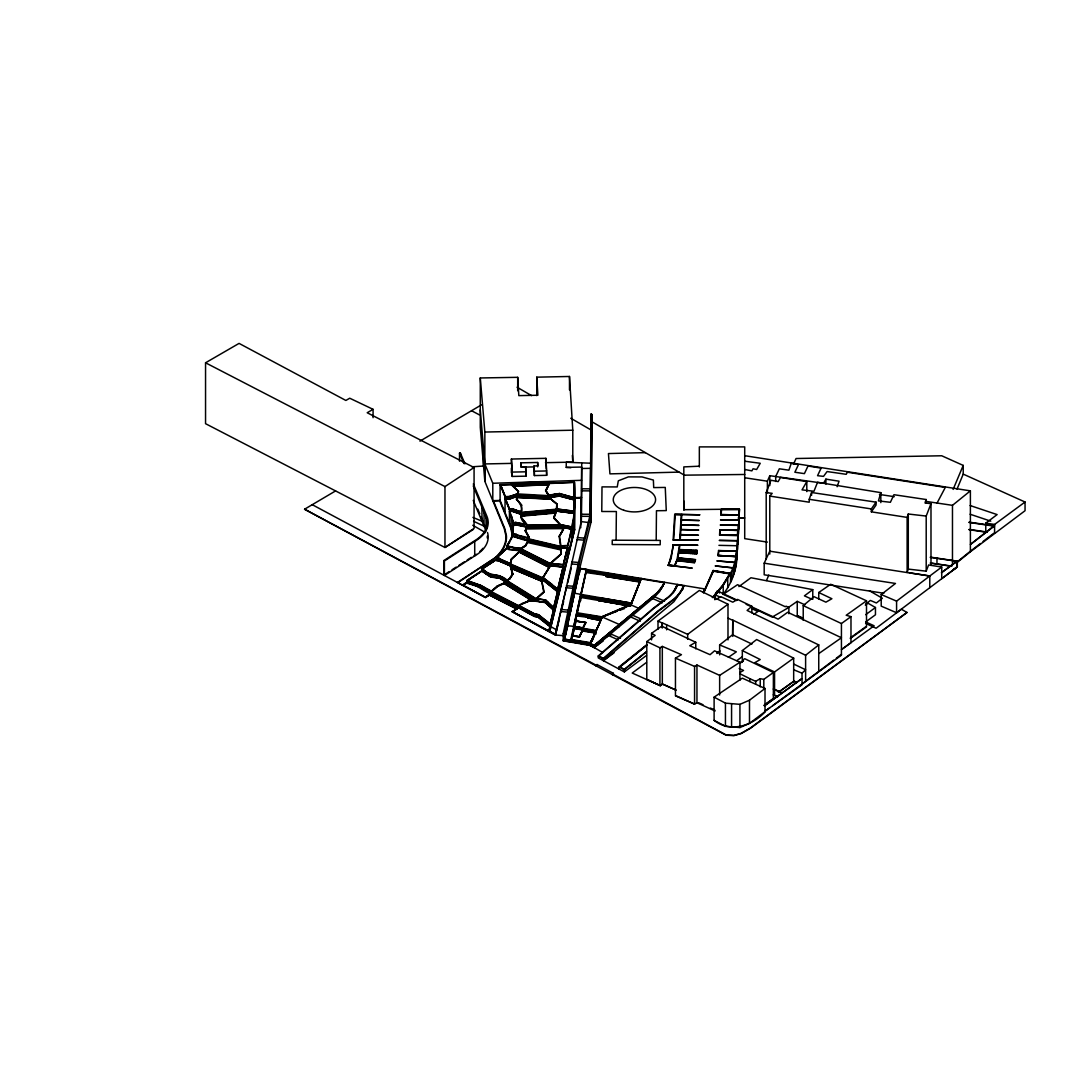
<?xml version="1.0" encoding="UTF-8"?>
<svg xmlns="http://www.w3.org/2000/svg" width="1079" height="1079" viewBox="0 0 1079 1079"><rect width="100%" height="100%" fill="white"/><g stroke="black" fill="none" stroke-linecap="round" stroke-linejoin="round"><path stroke-width="1.5" d="M459.519 461.205L459.519 453.153L460.409 453.086L464.928 463.862M517.556 496.124L550.196 497.999L517.731 495.517L516.868 499.28L521.656 505.188L521.211 512.377L556.332 509.194L556.845 504.109L548.591 497.325L548.591 495.382L559.462 493.71L574.311 497.716L574.446 482.205L549.305 483.041L545.542 490.608L548.591 495.652L517.893 493.939L518.54 491.431L511.392 484.296L511.392 483.109L549.305 481.841L549.305 483.041M557.196 504.055L556.751 509.032L573.853 511.23L573.947 499.793L559.421 495.868L549.171 497.446L557.196 504.311L549.171 497.446M595.392 632.699L582.498 630.5L595.392 632.699L601.812 616.824L630.675 604.402L640.36 581.041L606.074 575.377L605.885 576.038M600.936 620.115L601.232 619.467L588.015 617.916L600.936 620.546L588.015 617.916M749.878 681.591L742.325 678.151L714.109 697.155L714.109 720.354L725.439 726.342L739.938 727.543L749.487 723.402L765.011 711.681L765.011 688.483L749.878 681.591L749.878 678.691L740.127 673.862M755.664 684.234L755.664 681.335L760.236 678.691L763.811 679.379L773.373 672.487L744.712 658.703L742.514 660.254L743.512 660.766L739.803 663.302M600.221 621.963L589.984 643.516L594.178 645.674L657.205 592.87L664.098 583.658L659.525 591.656L654.697 596.876L594.273 647.629L589.984 645.431L563.225 640.818L563.225 633.562L578.883 560.905L590.132 514.899L591.063 414.012L591.939 414.525L591.939 421.781L591.022 522.196L579.733 568.296L564.088 640.966L564.088 633.71L579.733 561.04L591.022 514.939L591.939 414.525M564.465 635.747L555.496 635.018L581.257 521.602L581.675 467.059L566.232 467.369L566.273 462.244L590.604 463.215M581.298 516.301L590.186 516.328L590.402 488.827L590.564 468.326L581.675 468.502M573.853 513.321L573.812 517.785L571.56 526.97L560.406 524.677L554.093 517.785L556.602 511.109L573.853 513.321L556.602 511.109M574.446 482.205C576.51 501.33 572.706 519.808 571.857 538.569M549.157 631.62L574.163 529.128L574.311 499.658L559.462 495.652L548.591 497.325M574.163 529.128L574.446 497.662L581.554 497.432L581.325 523.248M566.88 586.018L555.119 634.385L549.724 631.498L574.689 529.438L574.986 497.958L581.015 497.756L574.986 497.958M580.745 527.739L581.015 497.756M581.554 497.716L581.729 463.39M590.887 448.001L591.063 414.012M616.082 540.228L616.365 511.54L601.772 511.5L602.001 486.885L617.242 486.939L618.321 480.802L628.369 476.891L642.059 476.931L653.375 480.074L653.712 487.6L665.257 487.425L666.269 510.596L656.464 510.745L656.194 540.39L612.265 540.201L612.198 544.517L660.186 544.76L660.267 540.417L656.194 540.39M657.205 592.87L661.333 588.46L664.475 582.282L664.098 583.658M659.282 590.955L661.333 588.46M661.09 588.662L662.857 586.072M662.627 586.221L663.882 583.537M513.388 526.12L512.943 532.082M739.115 509.221L721.5 509.49L721.19 514.454L738.764 515.088L739.115 509.221L739.102 523.989M664.111 582.795L663.882 583.941M673.134 540.053L698.14 539.932L673.134 540.053L674.712 514.332L699.705 514.804L674.712 514.332M681.834 514.305L680.242 539.608M718.924 545.34L737.186 545.745L737.173 554.646M736.566 600.531L723.213 594.327C732.628 581.959 738.076 566.448 736.849 550.816L718.574 550.668L736.849 551.072L737.834 535.575L719.558 535.184L719.868 529.802L738.157 530.18L738.157 539.136M737.834 544.275L739.102 515.29L720.826 514.912L721.163 509.288L739.466 509.207L736.849 559.772M739.466 509.221L739.102 515.034L720.826 514.912M509.436 523.369L509.436 509.558L512.066 508.897L520.887 512.026C525.959 506.388 507.764 490.163 521.656 505.188M520.833 514.17L512.012 511.298L509.841 511.621L512.012 511.041L520.833 514.17C520.213 527.564 538.61 524.812 512.889 522.668L513.226 534.537M521.063 515.317L521.44 510.367M556.831 507.858L553.729 518.082L560.149 524.839L527.172 525.055L520.887 517.138L521.13 513.982L512.039 510.812L509.436 511.5L512.741 521.359L512.943 534.752M520.887 517.138L520.995 515.722L555.604 512.579L553.729 518.082M730.537 582.377L730.537 573.421L713.017 570.535L730.537 573.677L734.084 565.221L736.107 556.724L717.899 555.429L736.107 556.467L736.849 550.816M717.899 555.698L718.574 550.411M513.334 528.98C508.681 537.49 523.612 534.685 528.373 538.273L528.872 537.355L525.163 530.504L528.872 537.625L528.373 538.273M595.905 634.128L596.323 630.541L602.122 616.959L630.972 604.537L641.29 578.452L630.972 604.874L602.122 617.269L590.388 643.704L571.115 640.643L586.639 569.429L581.028 594.286L580.731 600.666M672.783 545.043L697.668 545.259L672.783 545.043C674.483 547.404 664.205 578.074 670.855 558.018M678.772 552.893L679.891 545.07M580.691 594.462L573.569 627.438M574.527 592.978L580.03 568.566L586.302 569.604L570.683 640.225L564.492 639.186L567.5 625.28L567.419 626.009M573.772 626.306L567.46 625.793L574.473 593.194M570.4 612.144L580.03 568.566M570.966 642.153L575.404 620.897L585.91 622.637L575.404 620.897M549.184 566.934L519.228 551.814L520.577 550.654L511.271 559.165L510.286 563.616L499.321 558.652L497.662 556.845L505.916 549.373M553.729 517.812L560.149 524.583L560.149 526.512L571.857 528.926L567.743 545.731L571.465 529.061L560.918 526.889L563.454 529.816L560.729 526.417L526.903 526.633L525.163 530.774M567.352 548.078L563.238 564.883L567.473 547.808L560.945 548.28L567.352 547.822M563.13 566.974L557.749 589.269L543.101 577.494L550.6 565.477L563.13 566.974L557.749 589.269M563.535 572.571L563.535 564.87L567.743 547.673L560.581 548.092L528.278 540.363L525.702 545.124L521.022 548.375L509.221 546.932L507.238 545.785L509.747 542.117M553.662 607.598L557.6 591.535L542.818 579.895L541.941 581.541L544.086 591.858L536.829 598.683L545.812 600.113L553.662 607.598L553.662 610.431M557.964 595.311L557.964 589.552L563.535 566.812L550.371 565.248L542.697 577.791L510.556 563.993L511.608 559.205L519.296 551.544M557.6 591.535L553.662 607.855L548.092 602.635L548.092 604.55L553.945 609.837L550.384 626.333L556.67 629.961M553.554 609.959L550.169 624.134L553.554 609.959L545.34 602.379C520.091 599.546 524.246 599.506 545.583 602.203L548.092 604.55M553.945 611.753L553.945 607.922L557.964 591.481L542.697 579.463L542.697 577.535L551.895 584.292M550.007 626.386L548.901 631.202L550.007 626.386L538.151 616.986L534.402 616.19L518.77 607.706L512.174 611.793L555.496 635.018L559.327 619.076M567.352 555.82L567.365 552.556M549.724 631.498L574.689 529.438M567.675 582.781L571.236 568.228M561.35 610.822L563.643 601.462M563.225 640.818L563.589 639.348M565.221 636.313L567.972 625.092M576.685 614.99L580.731 597.442L630.675 605.845L640.872 578.384L640.616 579.949L606.25 573.799M575.404 621.153L576.685 614.922L601.232 619.036L601.812 616.824L616.999 611.307M574.406 626.71L575.7 621.153L585.465 622.529L582.835 628.099L574.406 626.44L582.835 627.843M570.966 641.749L571.115 641.074L590.348 644.244L589.984 645.013L570.966 641.749L589.984 644.959M574.298 628.302L572.571 635.652L574.298 628.302L582.647 629.691L579.275 636.758L582.795 629.907M575.404 624.04L576.537 619.373M511.257 568.107L541.591 581.122L511.257 568.04L512.822 574.433L510.556 565.666L499.091 560.756L497.271 558.76L497.257 556.818L506.82 547.768L506.82 545.826L510.799 539.325L512.066 535.737L512.903 524.812L515.802 524.394L527.172 526.727L527.172 524.785L520.887 516.868M525.702 545.124L528.157 540.606L512.363 535.98L507.238 545.785M512.363 535.98L511.136 539.635M516.49 499.564L517.421 496.03L509.612 498.822L505.485 498.957L509.679 509.531L505.485 498.957M517.731 495.099L548.591 496.138L549.4 497.985M517.205 496.799L516.868 499.28M766.198 559.34L766.198 492.644L770.972 480.236L778.148 481.612L780.535 477.471L806.795 481.612L802.021 489.879L813.971 491.255L817.545 482.3L880.828 492.644L878.441 500.912L890.377 502.288L893.965 494.708L926.2 499.537L926.2 502.868M676.884 560.433L679.5 545.273L673.107 545.246L671.205 558.045L668.548 565.194L674.537 565.922L676.884 560.163L674.537 565.922M677.99 557.843L695.591 559.583L694.525 562.806L677.153 560.662L677.963 557.776M606.25 574.271L606.438 573.178L664.138 582.714M640.117 582.12L605.885 576.469L606.074 575.377L586.329 572.598M631.175 604.173L599.384 598.912L599.56 597.82L631.431 603.094L630.932 604.82L580.731 596.539L630.932 604.766M630.932 605.252L599.196 600.005L599.007 600.679L630.675 605.912M599.384 598.912L599.56 597.82M627.506 605.818L599.196 600.49M714.338 595.311L722.755 585.465L729.863 573.637L713.394 570.926L703.805 592.749L705.1 588.972M769.786 554.08L769.786 496.084L809.223 502.207L809.223 499.307L811.583 492.496L876.054 502.153L876.054 505.053L871.346 511.837L907.129 517.394L908.289 514.009L926.2 516.072L930.988 503.664L925.013 502.976L926.2 499.537M837.129 486.723L839.044 481.207L825.907 479.13L823.52 483.271L769.786 475.691L767.398 481.207L767.398 492.725M908.289 514.009L908.289 569.105L907.102 572.558L769.786 551.18L764.188 563.198L764.188 574.797L883.849 593.261M703.265 592.411L704.641 588.716L703.292 592.627M556.09 510.38L556.332 509.679L521.211 512.862L521.13 513.55L556.09 510.327L556.09 511.513M595.433 665.514L597.065 664.556L595.945 665.797L595.433 665.082L597.065 664.556L613.411 673.336L612.966 674.928L304.561 509.221L595.756 664.974M908.289 569.105L926.2 571.169L928.587 564.964L941.724 567.041L941.724 578.641L957.316 566.947L957.316 561.147L930.489 557.155M590.28 645.579L590.685 644.77M592.169 640.886L596.323 630.541L583.078 628.356L585.91 622.381M957.019 489.138L963.223 474.113L963.223 465.413L941.724 455.77L796.059 458.521L793.402 464.348M766.522 580.515L768.787 575.053M953.108 489.421L963.223 465.413M526.296 527.914L525.527 530.76L527.172 526.727M682.697 588.716L673.957 601.664L603.444 660.699L603.444 658.797L658.406 611.173L673.957 599.492A64.902 37.468 0 0 0 682.737 588.635L684.153 585.533M590.429 645.566L590.388 643.435L596.363 630.797M579.733 572.639L579.733 568.296L705.167 589.013L713.017 570.535M713.394 570.926L705.167 588.743M596.323 630.541L589.984 643.516L589.984 645.431M548.995 483.662L549.305 481.841M548.685 483.648L548.995 482.96L511.999 484.188L548.685 483.581L548.685 484.296M548.361 484.754L548.685 484.066L512.592 485.267L513.186 486.346L548.361 484.7L513.186 485.928M545.92 490.864L549.575 483.23L545.92 490.864L548.806 495.396L559.488 493.75M601.529 618.388L588.594 616.257L588.891 615.232L601.812 617.309M582.835 628.099L585.465 622.785M588.015 618.402L588.311 617.39L576.685 615.893M582.795 629.489L583.078 628.841L595.986 630.972L595.689 631.62L574.001 628.045M572.18 635.801L579.517 637.015L583.078 629.543L583.078 628.086L574.001 626.589M571.115 641.128L590.348 643.826L594.785 634.344M937.071 503.043L945.312 487.411L847.393 472.238L846.206 474.315L827.094 471.55L823.52 476.378L817.545 475.691L821.132 468.111L807.996 466.034L804.408 473.627L794.859 472.238L798.447 464.658L791.285 463.282L788.884 470.174L779.335 468.799L775.693 476.527L775.693 481.463M936.963 558.329L936.963 564.128M674.888 565.962L692.246 568.107L668.09 565.342L668.481 564.357M668.548 565.194L668.832 564.668M714.635 595.271L722.755 585.209L729.863 573.637M713.057 597.631L723.24 585.331L730.537 573.421M563.238 564.627L550.951 563.427L561.255 553.837L550.371 563.562L521.184 548.847L526.012 545.488L528.602 540.498L528.602 538.542L522.519 537.005L522.344 539.392L528.157 540.876M563.063 529.573L559.151 536.519L563.063 529.573L560.149 525.325L527.172 525.54L526.903 527.348M563.454 529.56L559.515 536.29L560.905 545.853L567.675 545.434L567.743 555.375M673.283 592.654L677.315 584.413L675.886 587.542A57.821 33.382 0 0 1 668.184 597.105L653.334 608.246L598.225 655.992L598.225 657.907L624.35 671.907L646.456 655.492M549.993 565.868L549.993 564.668L549.602 566.488M549.211 566.947L549.602 566.259L519.822 551.248M542.332 580.07L542.697 578.277L510.556 564.479L510.799 565.409M550.6 565.477L543.101 577.494M541.591 581.257L542.697 579.463M509.436 578.641C516.14 567.702 510.812 580.219 506.725 579.882C499.779 573.259 488.652 576.726 482.488 568.727L497.19 559.111L497.19 561.026M544.086 591.858L536.29 598.805L506.685 580.421L509.733 579.032L512.822 574.176M871.346 511.837L871.346 508.937L876.054 502.153M521.184 550.519L508.897 549.251L506.928 548.092L497.662 557.101L499.321 558.652M715.013 598.71L715.013 595.5L718.506 591.211M715.013 595.5L718.547 591.157M769.786 496.084L772.173 493.332L766.198 492.644M613.411 673.336L612.319 674.577L726.154 735.231L733.99 735.608L741.219 733.545L750.512 728.244L907.048 612.494L901.383 609.23L876.108 628.248L865.601 623.379M712.275 597.523L714.177 595.756M593.963 647.481L590.388 645.309L594.219 647.333L597.955 644.554L595.433 646.348M769.934 707.635L764.606 711.506L802.021 684.801L802.021 673.202L805.608 669.749L793.672 664.044M841.431 649.639L850.98 642.747L850.98 616.648L841.431 623.541L841.431 655.155L772.604 705.693M519.633 551.369L511.271 559.165M536.29 600.45L536.29 598.535L543.722 591.818L541.591 581.041L511.257 568.525M594.273 645.714L659.525 590.793M550.371 565.248L550.371 563.305L560.891 554.04L560.581 548.092L560.648 548.779L527.955 541.671M497.257 558.747L482.03 568.714L482.03 570.616L466.775 580.502L466.897 583.146C474.194 581.783 489.084 595.756 491.444 593.342L491.377 591.117L497.028 586.194L505.619 582.282M532.055 600.828L504.163 583.496L497.298 586.625L491.444 591.724L518.756 605.791L522.02 603.768L519.255 605.778L534.779 613.924L538.596 614.733L550.169 623.837M518.028 607.868L518.756 606.277L491.444 592.209L490.851 593.868M491.444 592.263L490.851 592.776L518.028 606.789M490.203 594.354L490.851 593.207M716.051 599.411L720.826 596.66L732.776 602.176L737.55 599.411L751.874 606.304L747.1 610.444L818.745 644.918L818.745 671.017M803.221 620.304L803.221 605.616L813.971 596.66L825.907 602.176L831.882 598.724L818.745 592.519L818.745 599.047M657.448 592.735L594.178 645.39L594.273 647.629L602.837 652.579M925.553 501.33L952.474 505.336L970.385 490.851L970.385 551.747L956.318 563.13M909.179 572.801L929.788 575.997L941.724 567.041M957.127 561.93L969.508 551.935M619.13 669.101L619.117 666.889L646.618 644.837M646.928 645.242L619.616 667.159L646.914 644.945M624.35 671.907L624.296 669.371L646.415 651.635M646.429 651.945L624.309 669.681L619.117 666.889M865.763 604.092L870.375 600.437L876.391 602.972L882.366 598.238L869.391 590.739M719.639 654.886L719.639 644.932L732.547 634.776L732.776 620.101L805.608 655.25L818.745 644.918M594.219 647.333L595.257 646.523L594.043 647.44M957.316 566.947L896.582 612.737L881.206 606.142L881.206 594.542L895.476 583.456L764.188 563.198M742.325 662.169L742.325 650.57L756.649 639.537L793.672 658.15L793.672 681.348L778.66 692.192M969.832 551.666L980.433 543.506M983.077 541.469L993.678 533.323M970.385 551.747L1025.05 510.718L1025.05 502.018L963.223 474.113M896.582 612.737L896.582 601.138L929.788 575.997L929.788 587.596M714.109 697.155L725.439 703.144L739.938 704.344L749.487 700.204L765.011 688.483M646.442 662.479L632.213 673.04L660.442 685.691L662.6 684.059L676.209 690.169M969.225 529.411L985.774 531.839L985.774 523.14L997.117 514.589L970.129 505.538M765.186 711.735C752.292 725.789 730.402 733.14 714.109 720.354M833.716 660.146L801.319 684.531M836.319 658.19L841.499 654.279M953.054 569.806L956.938 566.893L956.938 561.093L941.36 572.774L957.316 561.147M687.66 639.227L687.66 634.344L727.988 604.227L699.34 590.429L658.001 621.113L658.001 629.232M717.238 652.849L719.922 650.839M716.928 653.51L719.599 651.514M956.938 561.093L956.709 567.068M953.674 569.672L957.086 567.122M606.722 635.437L606.964 636.92M603.148 641.034L594.178 647.279M603.444 660.699L614.072 652.808M675.548 689.845L662.317 684.113L659.93 685.489L646.793 679.284L646.793 641.587L655.155 635.383L651.568 633.319L661.697 626.171L695.753 642.275L695.753 648.83M812.77 599.317L812.77 589.647L804.408 595.851L812.082 599.29M906.926 612.427L750.256 728.109L741.017 733.383L733.922 735.392L726.315 735.028L613.047 674.254M738.886 586.598L750.944 577.751L812.77 589.647M985.774 523.14L994.582 524.434L1025.05 502.018M865.291 605.103L867.921 603.174L875.46 607.517L875.46 614.774L865.682 621.936L874.125 625.78L841.755 649.356M865.682 614.693L875.46 607.517M736.863 660.591L742.325 656.652M777.123 696.319L774.56 695.146L774.56 671.947L793.672 658.15M850.454 637.797L865.857 626.67M763.811 705.477L773.373 698.585L773.373 672.487M818.745 592.519L830.682 584.252L866.504 600.801L846.206 615.273L850.98 616.648M850.265 638.471L866.504 626.899L866.504 600.801M764.876 704.668L773.495 698.531M662.142 627.83L662.317 622.839L687.66 634.344M753.816 614.41L757.849 611.564L752.198 608.799M740.383 662.776L743.067 660.874M778.337 692.273L794.117 681.146L796.99 682.494M818.745 653.618L841.431 637.756L787.697 612.252L778.148 619.144L746.102 604.267M520.496 549.858L521.184 549.332L550.371 564.047L549.993 564.735L520.496 549.804L520.496 550.991M519.633 551.585L520.496 550.29L549.993 565.153M519.822 550.762L549.575 565.76L519.822 550.816L520.496 550.344M787.333 608.232L797.246 601.367L804.921 604.806M728.392 657.34L736.35 651.837L719.639 644.932M482.488 568.727L497.001 559.205M373.078 409.332L349.731 398.218L345.86 400.457L239.066 343.392L205.549 362.787L205.549 423.683L444.966 547.485L444.966 486.589L474.072 467.517L367.184 412.744L373.078 409.332L373.078 417.681M491.444 593.342L479.548 586.868L467.14 582.7L467.234 580.515L482.003 570.953L490.648 576.726L499.779 578.074L534.874 599.803L533.471 599.884L504.999 582.215L505.849 581.77M482.003 570.953L467.234 580.812L479.764 585.088L467.234 580.515M467.881 581.541L462.365 585.115L457.82 582.66L496.65 556.845A64.7 37.36 0 0 0 502.301 550.25A64.753 37.387 0 0 0 506.442 535.804L504.77 528.508L493.44 500.953L499.685 500.737L510.65 527.712L512.498 536.074M466.775 582.714L462.756 585.317L485.563 597.253L490.446 593.558M466.762 583.038L463.255 585.304L485.563 597.537L312.263 504.689M719.639 695.038L719.639 675.373L739.938 662.263L714.541 650.826L710.076 654.683L689.778 645.728L695.753 642.275M449.269 571.573L443.752 575.134L443.752 560.635L474.099 541.078A45.588 26.328 0 0 0 487.061 519.876L473.249 485.901M487.519 532.513A46.478 26.84 0 0 1 474.72 555.928L444.4 575.485L444.4 560.986L474.72 541.429A46.478 26.84 0 0 0 486.885 516.234L473.317 483.891M452.02 569.793L456.161 567.136M458.926 565.356L464.442 561.795M467.194 560.014L471.334 557.344M457.415 582.458L493.845 558.706A64.241 37.091 0 0 0 505.916 535.804L504.244 528.575L484.849 481.342L480.276 427.257L480.276 377.96L517.691 377.326L518.824 395.629L537.881 395.238L536.749 377.164L569.483 376.477L572.787 430.211L572.787 462.109L545.461 462.675M473.425 529.371L444.966 547.485L474.072 528.413L474.072 467.517M485.55 596.957L490.163 594.084M485.55 597.253L490.203 594.192L517.3 608.138L516.585 609.055L489.488 595.095L485.563 597.537M512.174 611.793L518.756 607.41L518.756 605.494L529.007 600.598M466.897 583.146L479.332 587.03L518.028 607.207L517.3 608.313M518.028 607.261L517.3 607.72L490.203 593.706M518.77 607.706L512.673 611.78L548.901 630.905M304.561 509.221L335.582 490.918M419.96 441.149L481.382 404.908M646.793 641.587L659.93 647.791L662.317 646.415L681.429 654.683L675.454 658.136L675.454 695.834L694.566 704.101L696.953 702.726L715.094 710.994M788.884 613.749L788.884 607.423L772.173 617.08L751.402 607.423M675.454 658.136L694.566 666.404L696.953 665.028L719.639 675.373M739.938 672.487L743.512 670.423L739.196 668.548M506.685 580.151L509.733 579.032M505.849 581.352L506.685 580.907L536.29 599.29L534.874 599.371L505.849 581.284L505.849 582.444L497.028 586.194M522.02 604.065L529.128 601.084L536.236 600.949L545.34 602.662L553.554 610.242M620.047 610.201L624.593 608.543M509.436 509.558L505.039 498.768L509.504 498.619L517.893 495.612L517.893 493.683L509.382 496.745L505.323 496.879L500.548 484.862L505.323 496.623L509.382 496.488L517.569 493.818L518.163 491.471L511.203 484.511L518.54 491.431M505.485 499.226L509.612 499.078L517.421 496.286M509.679 509.275L512.066 508.641L520.887 512.026M545.92 490.594L548.806 495.14L559.488 493.494L573.961 497.662L574.095 482.421L549.575 483.5M549.171 497.702L559.421 496.124L573.947 499.793M512.943 522.87L515.816 522.249M526.633 527.955L526.754 526.862L515.775 524.61L513.267 524.974L513.388 526.39M513.267 525.23L515.775 524.866L526.754 527.118L561.323 527.038L561.323 527.739M521.13 513.982L556.09 510.799L555.847 512.161M521.063 514.602L555.847 511.446L521.063 514.67M521.063 515.088L555.847 511.932M520.995 515.775L555.604 512.633M520.995 516.207L555.604 513.064M567.675 545.704L560.581 546.149L560.648 549.44M471.968 466.802L483.54 466.034L483.554 448.635M699.34 466.195L683.816 466.897L683.816 510.3M480.276 409.858L484.849 463.943L492.793 483.271L581.554 480.317M511.392 483.109L548.995 482.475M513.024 536.074L511.163 527.631L500.103 500.427L500.103 484.673L511.392 484.296M500.548 485.118L511.203 484.768M500.103 484.673L505.039 496.826L509.504 496.677M500.103 500.427L492.793 500.669L492.793 483.271M512.889 522.668L513.226 525.635M645.39 452.654L608.448 453.558L609.932 473.87L679.082 472.116M534.038 465.953L534.375 471.213L546.675 470.957L546.675 475.313L534.375 475.569L534.038 465.953L537.881 465.885L537.652 462.473L520.982 462.824L520.982 467.167L534.321 466.897M480.276 377.96L484.849 432.045L572.787 430.211M520.982 462.824L521.211 466.87L525.635 466.775L525.959 476.163L512.215 476.432L511.392 459.034L545.893 458.332L546.675 470.957M484.849 463.943L511.392 463.39M511.392 459.034L512.215 472.089L525.959 471.806M504.163 583.496L532.055 600.396L533.471 600.315L504.999 582.633M683.816 475.165L744.712 474.477M738.13 518.041L744.712 517.974M526.633 527.307L561.323 527.091M526.633 527.739L561.323 527.51M526.377 528.413L561.903 528.13L563.063 529.843M526.377 528.831L561.903 528.616M739.102 509.679L721.5 509.49M739.466 518.176L743.728 518.163M581.527 488.8L590.402 488.827M581.514 490.851L590.388 490.878M581.325 514.251L590.2 514.278M738.791 520.28L720.516 519.903L738.805 520.065L738.791 528.98M738.468 525.406L720.192 525.028L738.481 525.203L738.468 534.105M681.483 520.145L699.354 520.523L681.483 519.889M681.173 525.028L699.044 525.392L681.173 524.758M738.157 530.436L719.868 529.802M680.876 529.695L698.747 530.072L680.876 529.438M737.348 535.103L719.922 534.995L720.219 530.005L737.78 530.382L737.335 535.562M737.834 535.319L719.599 535.184M680.566 534.833L698.437 535.211L680.566 534.577M737.496 540.808L719.221 540.417L737.51 540.606L737.496 549.508M517.556 496.61L550.196 498.431M517.38 497.217L551.005 499.145M517.38 497.702L551.005 499.091M566.232 467.369L570.858 467.72M577.359 537.558L584.831 538.165M576.86 539.594L584.332 540.201M571.897 561.916L579.369 562.537M571.398 563.953L578.87 564.56M566.435 585.708L573.907 586.315M565.935 587.731L573.408 588.352M560.959 609.487L568.444 610.094M560.473 611.523L567.945 612.13M734.786 562.537L716.834 560.891L734.839 562.334L734.786 571.236M732.992 567.986L715.175 565.922L733.073 567.783L732.992 576.685M550.371 563.305L563.535 564.87M550.6 565.733L563.13 567.23M521.184 548.577L509.045 547.12L508.897 549.508L520.577 550.91M668.548 564.924L674.537 565.666M674.78 565.909L668.09 565.342M509.045 549.063L506.847 547.781C505.201 542.589 518.675 551.436 521.022 548.631L526.012 545.488M556.332 508.924L574.203 511.217M556.332 510.866L574.203 513.159M581.257 521.602L588.648 522.546M744.712 461.219L760.236 463.282L756.649 469.486L753.075 468.799L751.874 470.862L744.712 469.486M512.066 533.781L516.099 534.145M512.066 535.737L528.602 540.498M512.363 536.25L522.344 539.392M969.225 522.155L994.582 525.878L970.385 544.504L993.678 526.066L968.969 522.438M968.969 529.681L987.096 532.352M506.725 580.138L499.968 575.984L490.81 574.635L490.648 577.022L499.779 578.371L506.159 582.336M506.725 579.882L506.685 582.067L499.968 577.899L490.81 576.55L486.373 574.19L486.373 572.275L490.985 574.702L500.157 575.795M879.452 494.465L894.275 496.677M930.3 557.33L957.086 561.323M930.489 562.955L950.936 566.003M930.3 563.13L951.772 566.327M744.712 477.754L767.398 481.207M767.398 542.103L744.712 538.65L744.712 446.895L699.34 446.895L699.34 466.978M809.223 499.307L871.346 508.937M929.788 575.997L907.129 572.49L907.129 517.394M744.712 455.702L970.385 490.851M713.394 571.182L729.863 573.893M580.043 568.849L586.234 569.591M640.36 580.61L586.329 571.627L586.639 570.4L640.616 579.463L606.438 573.664M640.117 581.689L605.885 576.469M574.541 593.248L631.431 603.148M581.028 595.244L631.175 603.687L599.384 598.494M576.995 612.724L601.812 616.824L619.103 624.363L619.103 626.751M576.995 613.695L601.529 617.903L588.594 615.826M595.689 631.62L582.795 629.435L582.795 630.136M574.298 628.571L595.689 632.038M595.392 633.117L582.498 630.986L582.444 630.082M572.571 635.383L579.275 636.489M572.18 635.531L579.517 637.015M571.277 639.483L590.645 642.679M571.277 639.968L590.645 643.165M564.088 639.078L570.966 640.238M563.225 633.562L564.088 633.71M564.479 640.818L570.508 641.857M536.29 598.535L545.812 600.113M527.172 524.785L515.802 522.452L515.802 524.394M560.149 524.583L571.857 526.984M560.918 527.145L571.465 529.061M550.128 624.107L538.381 614.909L534.591 614.099L534.591 616.015L538.381 616.81L550.384 626.333M518.756 605.494L534.779 614.207L538.596 614.733M518.77 607.99L534.402 616.473L538.151 617.282L550.007 626.67M560.608 547.619L528.278 539.945L528.602 539.298L560.581 546.891L560.608 547.619L528.278 539.878L528.278 541.078M527.955 540.957L560.648 548.725M527.955 541.456L560.648 549.211M560.689 549.885L527.631 542.521L527.618 541.604M553.945 607.922L553.433 609.689M970.129 514.238L990.765 521.157M512.039 508.87L521.211 512.12M720.597 597.226L714.811 594.799M793.672 669.749L802.021 673.202M793.672 681.348L796.302 682.441M472.912 517.407L481.962 521.184L481.962 506.685M881.206 594.542L896.582 601.138M497.271 556.831L499.091 558.814L510.556 563.737L510.556 565.666M542.332 578.937L510.799 565.342L510.799 566.542M510.799 565.828L542.332 579.369L541.955 580.677M510.232 565.787L498.822 560.891L510.232 565.787L512.458 574.419M511.028 566.758L541.955 580.03L511.028 566.691L511.028 567.406M511.028 567.176L541.955 580.448M654.697 596.876L664.489 601.138M652.552 598.508L662.344 602.783M788.884 607.423L786.092 606.196L785.31 606.735L737.55 584.683L723.213 594.327L723.24 585.331M658.001 621.113L662.142 622.961M803.383 618.618L797.246 615.866L797.246 601.367M630.675 604.739L638.296 608.151M632.739 615.273L641.047 619.009M630.554 616.891L640.252 621.248M620.465 638.269L610.768 633.926L610.768 635.369M608.583 635.544L618.294 639.887M646.618 679.487L660.442 685.691M675.98 695.766L694.485 704.074M698.626 702.766L703.022 704.749M710.373 708.067L714.784 710.063M749.878 678.691L755.664 681.335M774.56 689.346L782.262 692.866M797.826 615.758L803.45 618.361M737.186 600.14L717.252 590.887L714.864 595.015L714.864 599.762M473.573 521.278L484.039 526.134L484.039 511.635M803.221 605.616L841.431 623.541M774.56 671.947L754.801 662.668L760.236 659.539L742.325 650.57M773.265 689.049L781.924 693.109M773.265 694.849L777.595 696.886M728.163 618.173L732.547 620.277M732.547 634.776L751.928 644.055M519.228 551.76L549.211 567.365M519.228 552.246L549.184 567.352M205.549 362.787L444.966 486.589M479.764 584.791L491.377 591.117M590.388 643.435L594.178 645.39M516.585 608.65L489.488 595.095M471.536 410.721L479.319 414.822M482.003 571.236L490.648 577.022M619.602 666.849L624.296 669.371M598.225 655.992L603.444 658.797M549.724 631.202L555.119 634.385M512.174 611.51L555.496 635.018M518.756 607.41L534.591 616.015M591.939 421.781L684.612 475.313M517.084 387.24L531.583 395.615M570.751 418.234L591.939 430.481L591.939 426.124M472.777 525.271L485.429 532.567M508.897 549.508L506.928 548.092M557.6 591.791L542.818 579.895M557.964 589.552L551.612 584.413L551.612 586.356M548.591 496.192L549.4 496.853L517.731 495.032L517.731 496.232M482.03 568.714L486.642 572.14M482.03 570.616L486.373 574.19M550.384 624.417L549.831 623.932L549.831 625.847M511.999 484.188L512.592 485.496M498.822 561.147L497.001 558.922L497.001 560.837M525.527 530.504L529.249 537.355L528.602 538.812L560.581 546.406L559.151 536.263M459.519 453.153L463.876 463.525M477.835 509.167L479.777 513.793M481.072 516.868L483.014 521.494M484.296 524.569L486.238 529.196M473.249 500.4L486.022 530.855L486.022 516.355M509.841 511.621L513.091 521.602M513.226 522.883L511.513 515.978M525.959 476.163L525.635 466.775M572.383 455.392L572.787 462.109M546.284 468.987L545.893 458.332M546.473 472.143L546.675 475.313M560.945 548.28L561.255 554.093M684.194 501.29L684.288 509.693L721.163 509.288M994.582 524.434L994.582 533.134M952.474 505.336L952.474 564.776M930.988 503.664L930.988 565.369M926.2 516.072L926.2 571.169M880.828 492.644L880.828 502.639M825.907 479.13L825.907 484.08M811.583 492.496L811.583 495.396M806.795 481.612L806.795 491.619M805.608 655.25L805.608 681.348M769.786 475.691L769.786 485.563M763.811 679.379L763.811 689.171M760.236 678.691L760.236 686.851M751.874 606.304L751.874 612.832M749.487 700.204L749.487 723.402M739.938 662.263L739.938 680.296M739.938 704.344L739.938 727.543M736.107 556.467L736.107 565.423M735.918 558.18L735.918 566.88M734.084 565.221L734.084 573.92M732.776 620.101L732.776 636.408M731.575 703.656L731.575 726.855M731.346 572.153L731.346 580.853M727.988 604.227L727.988 639.941M727.732 578.695L727.732 587.664M725.439 703.144L725.439 726.342M719.396 590.024L719.396 593.018M696.953 665.028L696.953 702.726M694.566 666.404L694.566 704.101M682.737 588.621L682.697 589.458M679.231 549.521L697.209 550.317L696.899 553.851L678.772 552.637L677.99 557.573M677.234 560.473L674.888 565.706M666.633 624.97L666.633 629.839M662.317 622.839L662.317 627.708M662.317 646.415L662.317 684.113M659.93 647.791L659.93 685.489M651.568 633.319L651.568 639.874M599.196 600.005L599.007 601.111M591.022 514.939L591.022 522.196M588.891 615.664L588.594 616.257M569.483 376.477L569.483 389.91M559.488 493.494L559.462 495.652M550.196 497.945L550.196 498.646M548.402 602.527L545.583 600.288L545.583 602.203M538.381 614.909L538.381 616.81M537.652 462.473L537.652 466.829M536.749 377.164L536.749 395.629M534.874 599.317L534.874 600.477M534.375 471.213L534.375 475.569M533.471 600.504L504.999 582.147L504.999 582.835M532.055 600.342L532.068 601.03M529.128 601.084L521.777 603.62M522.708 536.829L515.951 534.334L515.951 536.276M521.022 548.375L521.184 549.386M517.691 377.326L517.691 390.76M517.421 496.03L517.556 496.839M512.215 472.089L512.215 476.432M512.066 508.641L512.039 510.812M511.999 483.702L511.999 484.889M511.392 468.124L511.392 472.885M511.163 515.762L511.163 527.631M509.382 496.488L509.504 498.619M505.039 496.826L505.039 512.579M499.968 575.984L499.968 577.899M499.091 558.814L499.091 560.756M497.298 586.625L491.377 591.413L484.727 587.974L484.727 589.889M486.831 518.878L486.831 528.548M484.849 432.045L484.849 481.342M484.97 587.826L479.548 584.953L479.548 586.868M484.795 463.309L484.795 480.708M474.72 541.429L474.72 555.928M460.409 453.086L460.409 456.309M482.933 548.294A45.588 26.328 0 0 1 479.912 551.409M476.203 554.255A45.588 26.328 0 0 1 474.099 555.577M487.276 536.155A45.588 26.328 0 0 1 487.276 537.935M675.238 514.643L673.687 539.743L679.716 539.756L681.281 514.616L675.238 514.643M696.616 552.853L696.535 553.594L690.911 550.344L696.616 552.853M696.71 551.841L696.643 552.583L692.839 550.398L696.71 551.841M696.832 550.519L696.737 551.585L694.782 550.452L696.832 550.519M736.471 551.018L735.784 556.494L718.277 555.51L718.911 550.627L736.471 551.018M679.204 552.354L680.269 552.974L679.204 552.354M679.352 551.342L679.244 552.124L682.373 553.082L679.352 551.342M679.5 550.371L682.899 553.109L684.383 553.19L679.5 550.371M679.554 550.007L686.406 553.298L679.554 550.007M677.774 559.799L677.558 560.514L679.379 560.729L677.774 559.799M677.976 559.124L681.132 560.945L677.976 559.124M678.178 558.45L682.886 561.161L678.178 558.45M678.286 558.072L684.625 561.377L678.286 558.072M694.269 562.469L687.269 558.976L694.269 562.469M694.498 561.808L688.928 559.138L694.498 561.808M694.714 561.134L690.6 559.3L694.714 561.134M695.173 559.758L694.782 560.932L692.259 559.475L695.173 559.758M677.693 584.791L676.398 587.623A58.347 33.692 0 0 1 668.616 597.28L653.712 608.462L598.737 655.965L603.363 658.433L658.015 610.943L673.525 599.304A64.389 37.172 0 0 0 682.225 588.541L683.506 585.749L677.693 584.791M801.589 678.826L764.606 705.706L801.589 678.826M560.729 525.932L526.903 526.147L560.729 525.999M682.683 550.101L681.254 550.047L688.415 553.406L682.683 550.101M684.625 550.155L683.196 550.115L690.425 553.514L684.625 550.155M686.554 550.209L685.125 550.169L692.448 553.608L686.554 550.209M688.483 550.263L687.053 550.223L694.458 553.716L688.483 550.263M690.412 550.33L688.982 550.29L696.521 553.824L690.412 550.33M680.714 558.315L679.568 558.207L686.379 561.593L680.714 558.315M682.899 558.531L681.227 558.369L688.672 561.876L682.899 558.531M684.558 558.706L683.412 558.585L690.425 562.092L684.558 558.706M686.743 558.922L685.084 558.76L692.718 562.375L686.743 558.922M623.837 510.273A21.162 12.22 0 0 0 655.587 499.698A21.162 12.22 0 0 0 623.837 489.111A21.162 12.22 0 0 0 623.837 510.273"/></g></svg>
